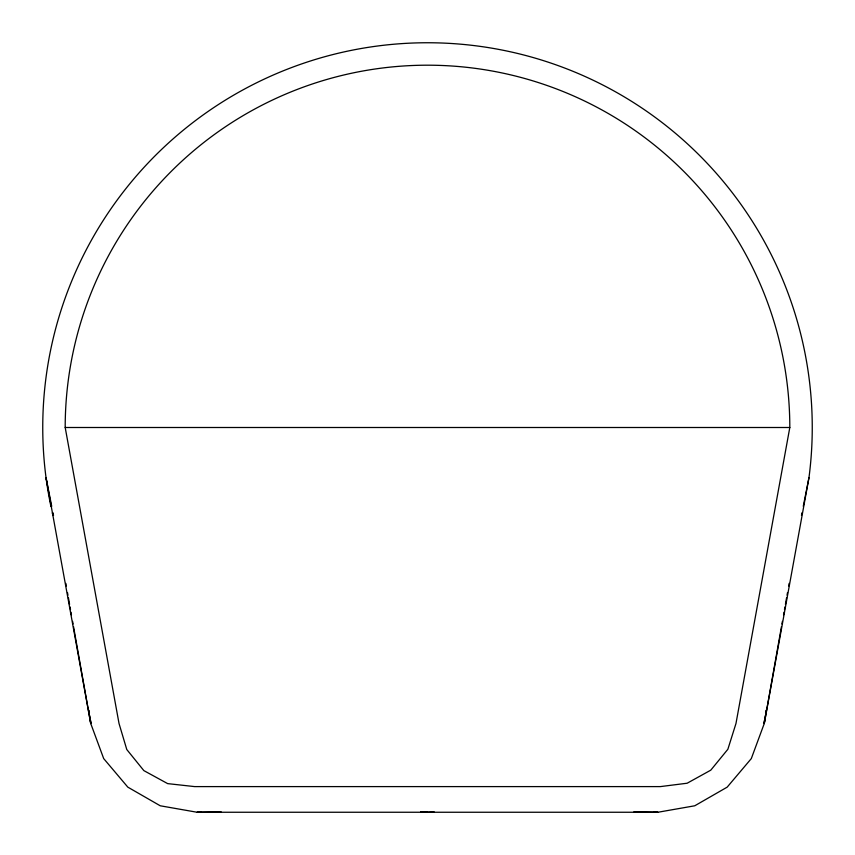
<?xml version="1.0" encoding="UTF-8"?>
<svg xmlns="http://www.w3.org/2000/svg" width="855" height="855" viewBox="0 0 855 855"><rect width="100%" height="100%" fill="white"/><g stroke="black" fill="none" stroke-linecap="round" stroke-linejoin="round"><path stroke-width="1.28" d="M50.937 506.459A384.75 384.75 0 0 1 412.922 43.028A384.75 384.75 0 0 1 808.958 477.721L764.263 723.512L751.31 758.588L727.178 787.145L694.762 805.784L657.933 812.25L197.067 812.25L160.238 805.784L127.823 787.145L103.69 758.588L90.737 723.512L90.833 720.851M764.167 720.851L764.263 723.512L765.257 715.614M765.588 712.974L765.92 710.345M764.263 723.512L781.47 626.608M781.93 623.99L782.4 621.371M783.565 614.82L784.024 612.201M784.495 609.583L784.954 606.965M785.424 604.346L786.579 597.795M787.049 595.176L787.519 592.558M788.673 586.006L789.144 583.388M789.806 427.5L735.973 723.512L727.872 749.258L710.783 770.163L687.164 783.223L660.381 786.6L194.619 786.6L167.655 783.618L143.843 770.601L126.775 749.514L119.027 723.512L65.194 427.5A362.306 362.306 0 0 1 427.5 65.194A362.306 362.306 0 0 1 789.806 427.5L65.194 427.5M801.466 515.394L801.979 512.797M803.273 506.299L808.958 477.721M201.032 811.855L197.067 812.25L221.103 811.812M420.884 812.197A384.75 384.75 0 0 0 427.5 812.25L434.105 811.812M633.897 811.812L657.933 812.25L653.968 811.855M420.895 811.812L427.5 812.25M51.728 506.299L46.042 477.721L90.737 723.512L89.743 715.614M53.021 512.797L53.534 515.394M65.856 583.388L66.327 586.006M67.481 592.558L67.951 595.176M68.421 597.795L69.576 604.346M70.046 606.965L70.505 609.583M70.976 612.201L71.435 614.82M72.6 621.371L73.07 623.99M73.53 626.608L90.737 723.512M89.08 710.345L89.412 712.974M52.957 515.522A384.75 384.75 0 0 1 52.358 512.947"/></g></svg>
